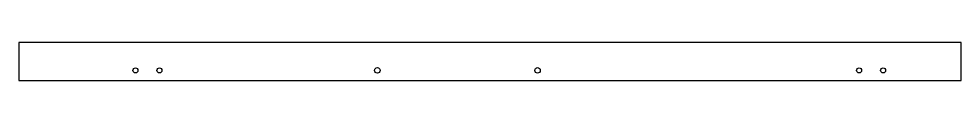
# Model space of a CAD drawing. Header units: millimetres. Extents: x 0 to 941, y 0 to 38.
import ezdxf

# ---------------------------------------------------------------- set-up
doc = ezdxf.new("R2010")
doc.units = ezdxf.units.MM
doc.layers.add('CUT', color=7, linetype='CONTINUOUS')

msp = doc.modelspace()

# ---------------------------------------------------------------- linework, layer by layer
at = {"layer": 'CUT'}
msp.add_lwpolyline([(0, 0), (941, 0), (941, 37.71), (0, 37.71)], close=True, dxfattribs=at)
for centre, radius in [((116.44, 10), 2.5), ((140.44, 10), 2.5), ((358, 10), 2.75), ((518, 10), 2.75), ((839.1, 10), 2.5), ((863.1, 10), 2.5)]:
    msp.add_circle(centre, radius, dxfattribs=at)

doc.saveas('drawing.dxf')
